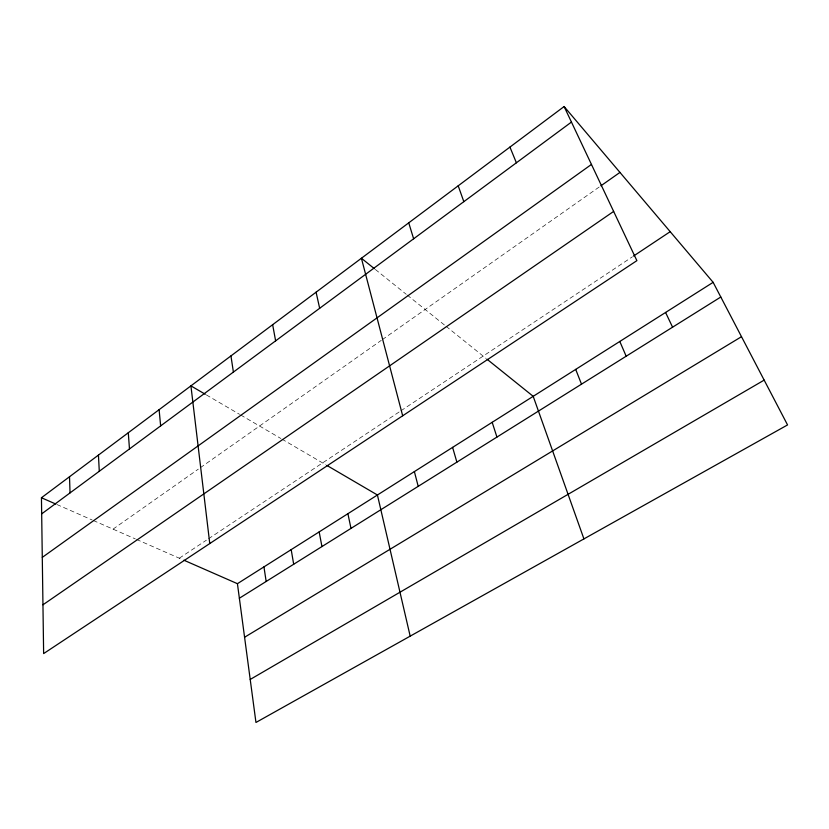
<?xml version="1.0" encoding="UTF-8"?>
<svg xmlns="http://www.w3.org/2000/svg" width="829" height="829" viewBox="0 0 829 829"><rect width="100%" height="100%" fill="white"/><g stroke="black" fill="none" stroke-linecap="round" stroke-linejoin="round"><path stroke-width="0.62" stroke-dasharray="4.14 3.11" d="M113.034 529.14L198.318 469.131M200.39 467.66L381.288 340.356M382.335 339.621L599.844 186.556M179.313 558.197L206.38 540.197M208.525 538.767L399.91 411.464M400.987 410.749L632.454 256.783M56.869 504.509L92.143 519.98M93.304 520.488L135.324 538.912M136.495 539.43L182.743 559.71M206.369 394.915L239.571 414.334M240.679 414.987L280.782 438.448M281.901 439.101L325.828 464.8M375.361 269.466L406.241 294.285M407.236 295.083L445.08 325.507M446.075 326.305L486.105 358.48"/><path stroke-width="1.24" d="M564.114 106.537L636.89 260.648L43.636 653.594L41.45 497.752L564.114 106.537L713.137 282.337L787.55 424.935L255.954 722.463L237.426 583.689L183.893 560.207M41.678 513.876L571.45 122.07M42.289 557.378L591.46 164.432M600.911 185.81L619.957 172.411M42.953 604.797L613.647 211.416M633.532 256.057L670.195 231.674M237.426 583.689L713.137 282.337M239.363 598.237L720.795 297.02M244.576 637.252L741.499 336.698M250.213 679.448L764.162 380.117M41.45 497.752L55.678 503.991M205.271 394.262L190.919 385.868L209.768 543.555M326.906 465.432L377.423 494.996L410.179 636.144M374.366 268.669L361.413 258.254L402.676 415.785M487.1 359.278L533.192 396.324L583.927 538.902M665.573 312.46L672.578 327.186M619.802 341.465L626.175 356.221M509.939 147.085L516.384 162.795M575.699 369.402L581.502 384.169M458.199 185.81L463.836 201.665M492.177 422.303L496.934 437.08M408.738 222.835L413.63 238.793M452.603 447.38L456.883 462.147M414.376 471.597L418.21 486.343M316.087 292.181L319.662 308.295M347.9 513.7L350.988 528.394M319.165 531.907L321.942 546.57M272.648 324.699L275.622 340.854M291.186 549.627L293.684 564.248M263.954 566.881L266.161 581.471M230.949 355.91L233.395 372.097M159.106 409.692L160.65 425.888M128.288 432.748L129.479 448.945M98.444 455.09L99.283 471.276M69.512 476.748L70.04 492.903"/></g></svg>
